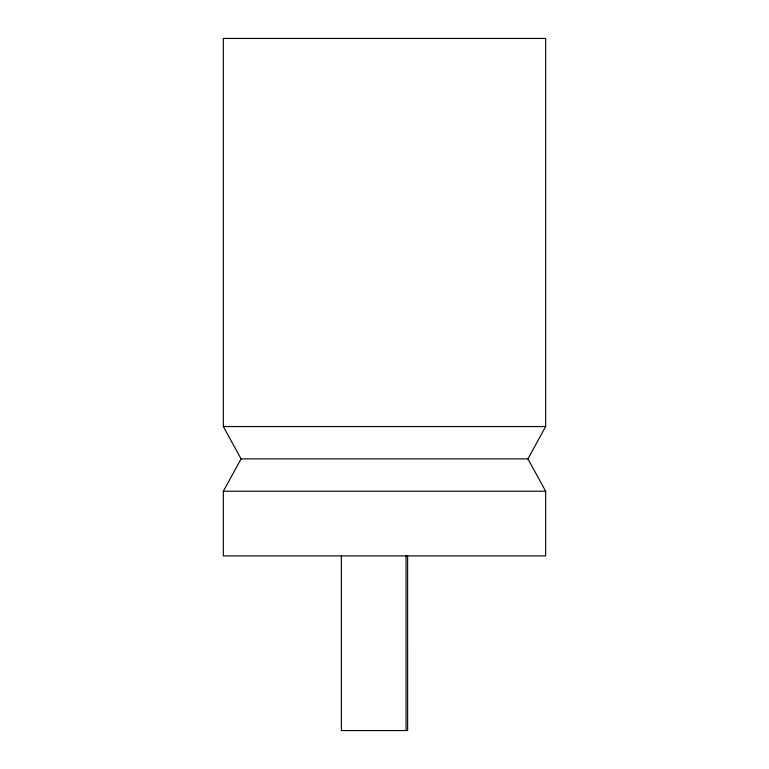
<?xml version="1.0" encoding="UTF-8"?>
<svg xmlns="http://www.w3.org/2000/svg" width="769" height="769" viewBox="0 0 769 769"><rect width="100%" height="100%" fill="white"/><g stroke="black" fill="none" stroke-linecap="round" stroke-linejoin="round"><path stroke-width="1.15" d="M223.346 491.228L241.072 458.882L223.346 426.545L223.346 38.45L545.654 38.45L545.654 426.545L527.928 458.882L545.654 491.228L545.654 555.91L223.346 555.91L223.346 491.228L545.654 491.228M223.346 426.545L545.654 426.545M241.072 458.882L527.928 458.882M407.628 555.91L407.637 730.55L341.378 730.55L341.378 555.91M406.061 555.91L406.061 730.55"/></g></svg>
